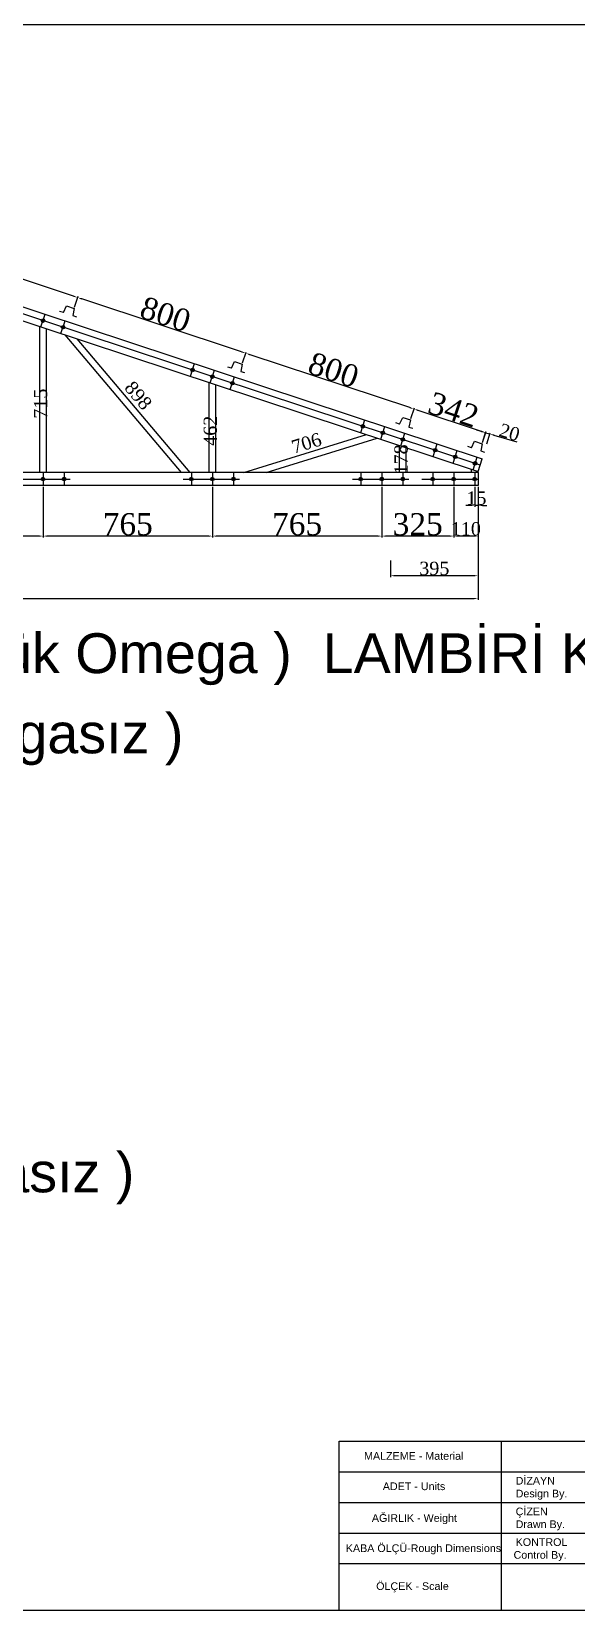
# Model space of a CAD drawing. Header units: millimetres. Extents: x 201962 to 221859, y -224854 to -197588.
# Drawn here: x 214684 to 217146, y -224854 to -217728 of the extents above; entities that cross this region are included whole.
import ezdxf

# ---------------------------------------------------------------- set-up
doc = ezdxf.new("R2010")
doc.units = ezdxf.units.MM
doc.header["$MEASUREMENT"] = 0
for name, color, linetype in [('1', 250, 'Continuous'), ('Block1', 255, 'Continuous'), ('DUVAR', 7, 'Continuous'), ('ÖLÇÜLENDİRME', 121, 'Continuous')]:
    doc.layers.add(name, color=color, linetype=linetype)
doc.styles.add('133', font='times.ttf')
doc.styles.get("Standard").update_dxf_attribs({"font": 'arial.ttf'})
doc.dimstyles.new('MAKAS', dxfattribs={"dimscale": 20, "dimtxt": 1.3, "dimasz": 1, "dimexe": 0.3, "dimexo": 0.3, "dimgap": 0.1, "dimtad": 1, "dimrnd": 1, "dimzin": 12, "dimdsep": 46, "dimlunit": 6, "dimtxsty": '133', "dimcen": 0.8, "dimdle": 0.0005, "dimclrd": 4, "dimclre": 6, "dimclrt": 2, "dimazin": 3, "dimtfac": 1, "dimtmove": 0, "dimatfit": 2, "dimldrblk": 'DOTSMALL', "dimfxl": 0, "dimtolj": 1, "dimtzin": 0, "dimarcsym": 0})
doc.dimstyles.new('makas 1', dxfattribs={"dimscale": 20, "dimtxt": 3, "dimasz": 1.2, "dimexe": 0.3, "dimexo": 0.3, "dimgap": 0.1, "dimtad": 1, "dimrnd": 1, "dimzin": 12, "dimdsep": 46, "dimlunit": 6, "dimtxsty": '133', "dimblk": 'NONE', "dimcen": 0.8, "dimdle": 0.0005, "dimse1": 1, "dimse2": 1, "dimsd1": 1, "dimsd2": 1, "dimclrd": 105, "dimclre": 42, "dimclrt": 2, "dimazin": 3, "dimtfac": 1, "dimtmove": 0, "dimatfit": 2, "dimldrblk": 'NONE', "dimfxl": 0, "dimtolj": 1, "dimtzin": 0, "dimarcsym": 0})

# ---------------------------------------------------------------- blocks, each defined once
blk = doc.blocks.new('*D10073')
at = {"layer": 'Defpoints', "color": 0}
for p in [(211001.5, -219919.5), (216701.5, -219881.5), (216701.5, -220286.7)]:
    blk.add_point(p, dxfattribs=at)
at = {"layer": 'ÖLÇÜLENDİRME', "color": 6, "lineweight": -2, "ltscale": 0.5}
for p, q in [((216701.5, -219887.5), (216701.5, -220292.7)), ((211001.5, -219925.5), (211001.5, -220292.7))]:
    blk.add_line(p, q, dxfattribs=at)
at = {"layer": 'ÖLÇÜLENDİRME', "color": 4, "lineweight": -2, "ltscale": 0.5}
blk.add_line((211021.5, -220286.7), (216681.5, -220286.7), dxfattribs=at)
at = {"layer": 'ÖLÇÜLENDİRME', "color": 4}
for points in [[(211021.5, -220283.4), (211021.5, -220290.1), (211001.5, -220286.7)], [(216681.5, -220290.1), (216681.5, -220283.4), (216701.5, -220286.7)]]:
    blk.add_solid(points, dxfattribs=at)
at = {"layer": 'ÖLÇÜLENDİRME', "color": 2, "insert": (213851.5, -220233.8), "char_height": 100, "attachment_point": 5, "style": '133'}
blk.add_mtext('\\A1;5.700', dxfattribs=at)
blk = doc.blocks.new('_DotSmall')
at = {"color": 0, "linetype": 'ByBlock', "const_width": 0.5}
blk.add_lwpolyline([(-0.0625, 0, 1), (0.0625, 0, 1)], format="xyb", close=True, dxfattribs=at)
blk = doc.blocks.new('*D10271')
at = {"layer": 'Defpoints', "color": 0}
for p in [(216686.5, -219777.1), (216701.5, -219777.1), (216686.5, -219866.1)]:
    blk.add_point(p, dxfattribs=at)
at = {"layer": 'ÖLÇÜLENDİRME', "color": 6, "lineweight": -2, "ltscale": 0.5}
for p, q in [((216686.5, -219783.1), (216686.5, -219872.1)), ((216701.5, -219783.1), (216701.5, -219872.1))]:
    blk.add_line(p, q, dxfattribs=at)
at = {"layer": 'ÖLÇÜLENDİRME', "color": 4, "lineweight": -2, "ltscale": 0.5}
for p, q in [((216666.5, -219866.1), (216646.5, -219866.1)), ((216701.5, -219866.1), (216686.5, -219866.1)), ((216721.5, -219866.1), (216741.5, -219866.1))]:
    blk.add_line(p, q, dxfattribs=at)
at = {"layer": 'ÖLÇÜLENDİRME', "color": 4}
for points in [[(216666.5, -219869.4), (216666.5, -219862.8), (216686.5, -219866.1)], [(216721.5, -219862.8), (216721.5, -219869.4), (216701.5, -219866.1)]]:
    blk.add_solid(points, dxfattribs=at)
at = {"layer": 'ÖLÇÜLENDİRME', "color": 2, "insert": (216694, -219833.6), "char_height": 60, "attachment_point": 5, "style": '133'}
blk.add_mtext('\\A1;15', dxfattribs=at)
blk = doc.blocks.new('*D10272')
at = {"layer": 'Defpoints', "color": 0}
for p in [(216591.5, -219777.1), (216701.5, -219777.1), (216591.5, -220004.7)]:
    blk.add_point(p, dxfattribs=at)
at = {"layer": 'ÖLÇÜLENDİRME', "color": 6, "lineweight": -2, "ltscale": 0.5}
for p, q in [((216591.5, -219783.1), (216591.5, -220010.7)), ((216701.5, -219783.1), (216701.5, -220010.7))]:
    blk.add_line(p, q, dxfattribs=at)
at = {"layer": 'ÖLÇÜLENDİRME', "color": 4, "lineweight": -2, "ltscale": 0.5}
blk.add_line((216681.5, -220004.7), (216611.5, -220004.7), dxfattribs=at)
at = {"layer": 'ÖLÇÜLENDİRME', "color": 4}
for points in [[(216611.5, -220001.4), (216611.5, -220008.1), (216591.5, -220004.7)], [(216681.5, -220008.1), (216681.5, -220001.4), (216701.5, -220004.7)]]:
    blk.add_solid(points, dxfattribs=at)
at = {"layer": 'ÖLÇÜLENDİRME', "color": 2, "insert": (216646.5, -219972.3), "char_height": 60, "attachment_point": 5, "style": '133'}
blk.add_mtext('\\A1;110', dxfattribs=at)
blk = doc.blocks.new('*D10273')
at = {"layer": 'Defpoints', "color": 0}
for p in [(216266.5, -219777.1), (216591.5, -219777.1), (216266.5, -220004.7)]:
    blk.add_point(p, dxfattribs=at)
at = {"layer": 'ÖLÇÜLENDİRME', "color": 6, "lineweight": -2, "ltscale": 0.5}
for p, q in [((216266.5, -219783.1), (216266.5, -220010.7)), ((216591.5, -219783.1), (216591.5, -220010.7))]:
    blk.add_line(p, q, dxfattribs=at)
at = {"layer": 'ÖLÇÜLENDİRME', "color": 4, "lineweight": -2, "ltscale": 0.5}
blk.add_line((216571.5, -220004.7), (216286.5, -220004.7), dxfattribs=at)
at = {"layer": 'ÖLÇÜLENDİRME', "color": 4}
for points in [[(216286.5, -220001.4), (216286.5, -220008.1), (216266.5, -220004.7)], [(216571.5, -220008.1), (216571.5, -220001.4), (216591.5, -220004.7)]]:
    blk.add_solid(points, dxfattribs=at)
at = {"layer": 'ÖLÇÜLENDİRME', "color": 2, "insert": (216429, -219952), "char_height": 100, "attachment_point": 5, "style": '133'}
blk.add_mtext('\\A1;325', dxfattribs=at)
blk = doc.blocks.new('*D10274')
at = {"layer": 'Defpoints', "color": 0}
for p in [(215501.5, -219777.1), (216266.5, -219777.1), (215501.5, -220004.7)]:
    blk.add_point(p, dxfattribs=at)
at = {"layer": 'ÖLÇÜLENDİRME', "color": 6, "lineweight": -2, "ltscale": 0.5}
for p, q in [((215501.5, -219783.1), (215501.5, -220010.7)), ((216266.5, -219783.1), (216266.5, -220010.7))]:
    blk.add_line(p, q, dxfattribs=at)
at = {"layer": 'ÖLÇÜLENDİRME', "color": 4, "lineweight": -2, "ltscale": 0.5}
blk.add_line((216246.5, -220004.7), (215521.5, -220004.7), dxfattribs=at)
at = {"layer": 'ÖLÇÜLENDİRME', "color": 4}
for points in [[(215521.5, -220001.4), (215521.5, -220008.1), (215501.5, -220004.7)], [(216246.5, -220008.1), (216246.5, -220001.4), (216266.5, -220004.7)]]:
    blk.add_solid(points, dxfattribs=at)
at = {"layer": 'ÖLÇÜLENDİRME', "color": 2, "insert": (215884, -219951.8), "char_height": 100, "attachment_point": 5, "style": '133'}
blk.add_mtext('\\A1;765', dxfattribs=at)
blk = doc.blocks.new('*D10275')
at = {"layer": 'Defpoints', "color": 0}
for p in [(214736.5, -219777.1), (215501.5, -219777.1), (214736.5, -220004.7)]:
    blk.add_point(p, dxfattribs=at)
at = {"layer": 'ÖLÇÜLENDİRME', "color": 6, "lineweight": -2, "ltscale": 0.5}
for p, q in [((214736.5, -219783.1), (214736.5, -220010.7)), ((215501.5, -219783.1), (215501.5, -220010.7))]:
    blk.add_line(p, q, dxfattribs=at)
at = {"layer": 'ÖLÇÜLENDİRME', "color": 4, "lineweight": -2, "ltscale": 0.5}
blk.add_line((215481.5, -220004.7), (214756.5, -220004.7), dxfattribs=at)
at = {"layer": 'ÖLÇÜLENDİRME', "color": 4}
for points in [[(214756.5, -220001.4), (214756.5, -220008.1), (214736.5, -220004.7)], [(215481.5, -220008.1), (215481.5, -220001.4), (215501.5, -220004.7)]]:
    blk.add_solid(points, dxfattribs=at)
at = {"layer": 'ÖLÇÜLENDİRME', "color": 2, "insert": (215119, -219951.8), "char_height": 100, "attachment_point": 5, "style": '133'}
blk.add_mtext('\\A1;765', dxfattribs=at)
blk = doc.blocks.new('*D10276')
at = {"layer": 'Defpoints', "color": 0}
for p in [(213971.5, -219777.1), (214736.5, -219777.1), (213971.5, -220004.7)]:
    blk.add_point(p, dxfattribs=at)
at = {"layer": 'ÖLÇÜLENDİRME', "color": 6, "lineweight": -2, "ltscale": 0.5}
for p, q in [((213971.5, -219783.1), (213971.5, -220010.7)), ((214736.5, -219783.1), (214736.5, -220010.7))]:
    blk.add_line(p, q, dxfattribs=at)
at = {"layer": 'ÖLÇÜLENDİRME', "color": 4, "lineweight": -2, "ltscale": 0.5}
blk.add_line((214716.5, -220004.7), (213991.5, -220004.7), dxfattribs=at)
at = {"layer": 'ÖLÇÜLENDİRME', "color": 4}
for points in [[(213991.5, -220001.4), (213991.5, -220008.1), (213971.5, -220004.7)], [(214716.5, -220008.1), (214716.5, -220001.4), (214736.5, -220004.7)]]:
    blk.add_solid(points, dxfattribs=at)
at = {"layer": 'ÖLÇÜLENDİRME', "color": 2, "insert": (214354, -219951.8), "char_height": 100, "attachment_point": 5, "style": '133'}
blk.add_mtext('\\A1;765', dxfattribs=at)
blk = doc.blocks.new('*D10277')
at = {"layer": 'Defpoints', "color": 0}
for p in [(216306.5, -220109.1), (216701.5, -220109.1), (216306.5, -220183.6)]:
    blk.add_point(p, dxfattribs=at)
at = {"layer": 'ÖLÇÜLENDİRME', "color": 6, "lineweight": -2, "ltscale": 0.5}
for p, q in [((216306.5, -220115.1), (216306.5, -220189.6)), ((216701.5, -220115.1), (216701.5, -220189.6))]:
    blk.add_line(p, q, dxfattribs=at)
at = {"layer": 'ÖLÇÜLENDİRME', "color": 4, "lineweight": -2, "ltscale": 0.5}
blk.add_line((216681.5, -220183.6), (216326.5, -220183.6), dxfattribs=at)
at = {"layer": 'ÖLÇÜLENDİRME', "color": 4}
for points in [[(216326.5, -220180.2), (216326.5, -220186.9), (216306.5, -220183.6)], [(216681.5, -220186.9), (216681.5, -220180.2), (216701.5, -220183.6)]]:
    blk.add_solid(points, dxfattribs=at)
at = {"layer": 'ÖLÇÜLENDİRME', "color": 2, "insert": (216504, -220151), "char_height": 60, "attachment_point": 5, "style": '133'}
blk.add_mtext('\\A1;395', dxfattribs=at)
blk = doc.blocks.new('*D10278')
at = {"layer": 'Defpoints', "color": 0}
for p in [(216335.9, -219569.6), (216335.9, -219747.9), (216386.6, -219747.9)]:
    blk.add_point(p, dxfattribs=at)
at = {"layer": 'Block1', "color": 2, "insert": (216354.1, -219658.7), "char_height": 60, "attachment_point": 5, "rotation": 90, "style": '133'}
blk.add_mtext('\\A1;178', dxfattribs=at)
blk = doc.blocks.new('_None')
blk = doc.blocks.new('*D10279')
at = {"layer": 'Defpoints', "color": 0}
for p in [(216285.7, -219551.8), (215598.6, -219720.3), (215610.9, -219759.9)]:
    blk.add_point(p, dxfattribs=at)
at = {"layer": 'Block1', "color": 2, "insert": (215926.4, -219585.1), "char_height": 60, "attachment_point": 5, "rotation": 17.14304, "style": '133'}
blk.add_mtext('\\A1;706', dxfattribs=at)
blk = doc.blocks.new('*D10280')
at = {"layer": 'Defpoints', "color": 0}
for p in [(215480.7, -219298.3), (215524.8, -219298.3), (215480.7, -219760.7)]:
    blk.add_point(p, dxfattribs=at)
at = {"layer": 'Block1', "color": 2, "insert": (215492.4, -219529.5), "char_height": 60, "attachment_point": 5, "rotation": 90, "style": '133'}
blk.add_mtext('\\A1;462', dxfattribs=at)
blk = doc.blocks.new('*D10281')
at = {"layer": 'Defpoints', "color": 0}
for p in [(214851.7, -219048.5), (214817.1, -219077.8), (215396.9, -219763.1)]:
    blk.add_point(p, dxfattribs=at)
at = {"layer": 'Block1', "color": 2, "insert": (215166.5, -219370.1), "char_height": 60, "attachment_point": 5, "rotation": 310.23295, "style": '133'}
blk.add_mtext('\\A1;898', dxfattribs=at)
blk = doc.blocks.new('*D10282')
at = {"layer": 'Defpoints', "color": 0}
for p in [(214707.7, -219049.6), (214707.7, -219764.7), (214758, -219764.7)]:
    blk.add_point(p, dxfattribs=at)
at = {"layer": 'Block1', "color": 2, "insert": (214725.5, -219407.2), "char_height": 60, "attachment_point": 5, "rotation": 90, "style": '133'}
blk.add_mtext('\\A1;715', dxfattribs=at)
blk = doc.blocks.new('*D10296')
at = {"layer": 'Defpoints', "color": 0}
for p in [(216754.2, -219543.7), (216720.3, -219587.6), (216739.5, -219593.3)]:
    blk.add_point(p, dxfattribs=at)
at = {"layer": 'ÖLÇÜLENDİRME', "color": 4, "lineweight": -2, "ltscale": 0.5}
for p, q in [((216715.8, -219532.4), (216696.6, -219526.7)), ((216735, -219538.1), (216754.2, -219543.7)), ((216773.3, -219549.4), (216876.5, -219579.9))]:
    blk.add_line(p, q, dxfattribs=at)
at = {"layer": 'ÖLÇÜLENDİRME', "color": 6, "lineweight": -2, "ltscale": 0.5}
for p, q in [((216722, -219581.9), (216736.7, -219532.3)), ((216741.2, -219587.6), (216755.9, -219538))]:
    blk.add_line(p, q, dxfattribs=at)
at = {"layer": 'ÖLÇÜLENDİRME', "color": 4}
for points in [[(216714.9, -219535.6), (216716.8, -219529.2), (216735, -219538.1)], [(216774.3, -219546.2), (216772.4, -219552.6), (216754.2, -219543.7)]]:
    blk.add_solid(points, dxfattribs=at)
at = {"layer": 'ÖLÇÜLENDİRME', "color": 2, "insert": (216843.7, -219536.4), "char_height": 60, "attachment_point": 5, "rotation": 343.51056, "style": '133'}
blk.add_mtext('\\A1;20', dxfattribs=at)
blk = doc.blocks.new('omega')
at = {"layer": 'Block1', "color": 1}
for p, q in [((32355.1, 6698), (32337.8, 6703.1)), ((32355.1, 6698), (32368.3, 6728.5)), ((32368.3, 6728.5), (32402.8, 6718.3)), ((32402.8, 6718.3), (32397.3, 6685.5)), ((32397.3, 6685.5), (32414.5, 6680.4))]:
    blk.add_line(p, q, dxfattribs=at)
blk = doc.blocks.new('*D10345')
at = {"layer": 'Defpoints', "color": 0}
for p in [(216395.7, -219480.1), (216411.9, -219431.1), (216720.3, -219587.6)]:
    blk.add_point(p, dxfattribs=at)
at = {"layer": 'ÖLÇÜLENDİRME', "color": 6, "lineweight": -2, "ltscale": 0.5}
for p, q in [((216397.5, -219474.4), (216413.8, -219425.4)), ((216722.2, -219582), (216738.5, -219532.9))]:
    blk.add_line(p, q, dxfattribs=at)
at = {"layer": 'ÖLÇÜLENDİRME', "color": 4, "lineweight": -2, "ltscale": 0.5}
blk.add_line((216717.6, -219532.3), (216430.9, -219437.4), dxfattribs=at)
at = {"layer": 'ÖLÇÜLENDİRME', "color": 4}
for points in [[(216431.9, -219434.2), (216429.8, -219440.5), (216411.9, -219431.1)], [(216716.5, -219535.5), (216718.6, -219529.1), (216736.6, -219538.6)]]:
    blk.add_solid(points, dxfattribs=at)
at = {"layer": 'ÖLÇÜLENDİRME', "color": 2, "insert": (216590.8, -219434.7), "char_height": 100, "attachment_point": 5, "rotation": 341.67935, "style": '133'}
blk.add_mtext('\\A1;342', dxfattribs=at)
blk = doc.blocks.new('*D10346')
at = {"layer": 'Defpoints', "color": 0}
for p in [(215652.5, -219179.6), (215636.2, -219228.7), (216395.7, -219480.1)]:
    blk.add_point(p, dxfattribs=at)
at = {"layer": 'ÖLÇÜLENDİRME', "color": 6, "lineweight": -2, "ltscale": 0.5}
for p, q in [((215638.1, -219223), (215654.3, -219173.9)), ((216397.5, -219474.4), (216413.8, -219425.4))]:
    blk.add_line(p, q, dxfattribs=at)
at = {"layer": 'ÖLÇÜLENDİRME', "color": 4, "lineweight": -2, "ltscale": 0.5}
blk.add_line((216392.9, -219424.8), (215671.4, -219185.9), dxfattribs=at)
at = {"layer": 'ÖLÇÜLENDİRME', "color": 4}
for points in [[(215672.5, -219182.7), (215670.4, -219189.1), (215652.5, -219179.6)], [(216391.9, -219428), (216394, -219421.6), (216411.9, -219431.1)]]:
    blk.add_solid(points, dxfattribs=at)
at = {"layer": 'ÖLÇÜLENDİRME', "color": 2, "insert": (216048.8, -219255.3), "char_height": 100, "attachment_point": 5, "rotation": 341.67935, "style": '133'}
blk.add_mtext('\\A1;800', dxfattribs=at)
blk = doc.blocks.new('*D10347')
at = {"layer": 'Defpoints', "color": 0}
for p in [(214876.8, -218977.2), (214893, -218928.1), (215636.2, -219228.7)]:
    blk.add_point(p, dxfattribs=at)
at = {"layer": 'ÖLÇÜLENDİRME', "color": 6, "lineweight": -2, "ltscale": 0.5}
for p, q in [((214878.6, -218971.5), (214894.9, -218922.4)), ((215638.1, -219223), (215654.3, -219173.9))]:
    blk.add_line(p, q, dxfattribs=at)
at = {"layer": 'ÖLÇÜLENDİRME', "color": 4, "lineweight": -2, "ltscale": 0.5}
blk.add_line((215633.5, -219173.3), (214912, -218934.4), dxfattribs=at)
at = {"layer": 'ÖLÇÜLENDİRME', "color": 4}
for points in [[(214913, -218931.3), (214910.9, -218937.6), (214893, -218928.1)], [(215632.4, -219176.5), (215634.5, -219170.2), (215652.5, -219179.6)]]:
    blk.add_solid(points, dxfattribs=at)
at = {"layer": 'ÖLÇÜLENDİRME', "color": 2, "insert": (215289.3, -219003.8), "char_height": 100, "attachment_point": 5, "rotation": 341.67935, "style": '133'}
blk.add_mtext('\\A1;800', dxfattribs=at)
blk = doc.blocks.new('*D10348')
at = {"layer": 'Defpoints', "color": 0}
for p in [(214031.1, -218697.2), (214047.3, -218648.1), (214876.8, -218977.2)]:
    blk.add_point(p, dxfattribs=at)
at = {"layer": 'ÖLÇÜLENDİRME', "color": 6, "lineweight": -2, "ltscale": 0.5}
for p, q in [((214033, -218691.5), (214049.2, -218642.4)), ((214878.6, -218971.5), (214894.9, -218922.4))]:
    blk.add_line(p, q, dxfattribs=at)
at = {"layer": 'ÖLÇÜLENDİRME', "color": 4, "lineweight": -2, "ltscale": 0.5}
blk.add_line((214874, -218921.9), (214066.3, -218654.4), dxfattribs=at)
at = {"layer": 'ÖLÇÜLENDİRME', "color": 4}
for points in [[(214067.4, -218651.2), (214065.3, -218657.6), (214047.3, -218648.1)], [(214873, -218925), (214875.1, -218918.7), (214893, -218928.1)]]:
    blk.add_solid(points, dxfattribs=at)
at = {"layer": 'ÖLÇÜLENDİRME', "color": 2, "insert": (214486.8, -218737.9), "char_height": 100, "attachment_point": 5, "rotation": 341.67935, "style": '133'}
blk.add_mtext('\\A1;891', dxfattribs=at)

msp = doc.modelspace()

# ---------------------------------------------------------------- linework, layer by layer
at = {"linetype": 'Continuous', "lineweight": 25}
msp.add_line((220819.065, -224643.862), (216074.239, -224643.862), dxfattribs=at)
at = {"color": 2}
for points in [[(209922.706, -217695.739), (220819.065, -217695.739), (220819.065, -224854.068), (209922.706, -224854.068)], [(216074.239, -224089.872), (220819.065, -224089.872), (220819.065, -224854.068), (216074.239, -224854.068)]]:
    msp.add_lwpolyline(points, close=True, dxfattribs=at)
at = {"layer": '1', "color": 7, "linetype": 'Continuous', "lineweight": 25, "ltscale": 1}
msp.add_line((216807.122, -224854.068), (216807.122, -224089.872), dxfattribs=at)
at = {"layer": '1', "color": 255, "linetype": 'Continuous', "lineweight": 25, "ltscale": 1, "flags": 128}
for points in [[(216074.239, -224228.369), (217251.469, -224228.369), (218215.033, -224228.369), (218607.591, -224228.369), (219485.384, -224228.369)], [(216074.239, -224366.867), (217251.469, -224366.867), (218215.033, -224366.867), (218607.591, -224366.867), (219485.384, -224366.867)], [(216074.239, -224505.364), (217251.469, -224505.364), (218215.033, -224505.364), (218607.591, -224505.364), (219485.384, -224505.364)]]:
    msp.add_lwpolyline(points, dxfattribs=at)
at = {"layer": 'Block1', "color": 1}
for p, q in [((213851.472, -218771.302), (216701.472, -219712.705)), ((213870.291, -218714.33), (216720.277, -219655.728)), ((216671.472, -219717.114), (216671.472, -219702.795)), ((216701.472, -219717.114), (213851.472, -219717.114)), ((216701.472, -219777.114), (213851.472, -219777.114)), ((216701.472, -219717.114), (216701.472, -219712.658)), ((216701.472, -219717.114), (216701.472, -219777.114))]:
    msp.add_line(p, q, dxfattribs=at)
at = {"layer": 'Block1', "color": 2}
for p, q in [((214736.473, -219717.114), (214736.473, -219777.114)), ((214831.473, -219717.114), (214831.473, -219777.114)), ((215406.473, -219717.114), (215406.473, -219777.114)), ((215501.473, -219717.114), (215501.473, -219777.114)), ((215596.473, -219717.114), (215596.473, -219777.114)), ((216171.472, -219717.114), (216171.472, -219777.114)), ((216266.472, -219717.114), (216266.472, -219777.114)), ((216361.472, -219717.114), (216361.472, -219777.114)), ((216496.472, -219717.114), (216496.472, -219777.114)), ((216591.472, -219717.114), (216591.472, -219777.114)), ((216686.472, -219717.114), (216686.472, -219777.114))]:
    msp.add_line(p, q, dxfattribs=at)
at = {"layer": 'Block1', "color": 1}
for centre, radius in [((214736.473, -219032.024), 8), ((214736.473, -219032.024), 4), ((214826.68, -219061.821), 8), ((214826.68, -219061.821), 4), ((215411.267, -219254.907), 8), ((215411.267, -219254.907), 4), ((215501.473, -219284.704), 8), ((215501.473, -219284.704), 4), ((215591.679, -219314.5), 8), ((215591.679, -219314.5), 4), ((216181.06, -219509.168), 8), ((216181.06, -219509.168), 4), ((216271.266, -219538.965), 8), ((216271.266, -219538.965), 4), ((216361.472, -219568.762), 8), ((216361.472, -219568.762), 4), ((216507.68, -219617.051), 8), ((216507.68, -219617.051), 4), ((216597.887, -219646.847), 8), ((216597.887, -219646.847), 4), ((216688.093, -219676.644), 8), ((216688.093, -219676.644), 4), ((214736.473, -219747.114), 8), ((214736.473, -219747.114), 4), ((214831.473, -219747.114), 8), ((214831.473, -219747.114), 4), ((215406.473, -219747.114), 8), ((215406.473, -219747.114), 4), ((215501.473, -219747.114), 8), ((215501.473, -219747.114), 4), ((215596.473, -219747.114), 8), ((215596.473, -219747.114), 4), ((216171.472, -219747.114), 8), ((216171.472, -219747.114), 4), ((216266.472, -219747.114), 8), ((216266.472, -219747.114), 4), ((216361.472, -219747.114), 8), ((216361.472, -219747.114), 4), ((216496.472, -219747.114), 8), ((216496.472, -219747.114), 4), ((216591.472, -219747.114), 8), ((216591.472, -219747.114), 4), ((216686.472, -219747.114), 8), ((216686.472, -219747.114), 4)]:
    msp.add_circle(centre, radius, dxfattribs=at)
at = {"layer": 'DUVAR', "color": 1}
for p, q in [((214721.473, -219717.114), (214721.473, -219058.678)), ((214751.473, -219717.114), (214751.473, -219068.587)), ((215361.443, -219717.114), (214836.525, -219096.682)), ((215400.74, -219717.114), (214891.063, -219114.696)), ((215486.473, -219717.114), (215486.473, -219311.37)), ((215516.473, -219717.114), (215516.473, -219321.279)), ((215642.84, -219717.114), (216197.168, -219546.124)), ((215744.618, -219717.114), (216246.316, -219562.359)), ((216346.472, -219717.114), (216346.472, -219595.442)), ((216376.472, -219717.114), (216376.472, -219605.352)), ((216701.472, -219712.658), (216720.291, -219655.685)), ((216701.472, -219777.114), (213851.472, -219777.114))]:
    msp.add_line(p, q, dxfattribs=at)
at = {"layer": 'ÖLÇÜLENDİRME', "color": 2, "ltscale": 0.5}
for p, q in [((216710.882, -219684.172), (213860.882, -218742.816)), ((214727.064, -219060.51), (214745.883, -219003.538)), ((214817.27, -219090.307), (214836.089, -219033.334)), ((215401.857, -219283.393), (215420.676, -219226.421)), ((215492.063, -219313.19), (215510.882, -219256.217)), ((215582.27, -219342.986), (215601.088, -219286.014)), ((216171.65, -219537.655), (216190.469, -219480.682)), ((216261.857, -219567.451), (216280.676, -219510.479)), ((216352.063, -219597.248), (216370.882, -219540.275)), ((216498.271, -219645.537), (216517.09, -219588.565)), ((216588.477, -219675.334), (216607.296, -219618.361)), ((216678.683, -219705.13), (216697.502, -219648.158)), ((214604.602, -219747.114), (214858.387, -219747.114)), ((215369.602, -219747.114), (215623.387, -219747.114)), ((216134.601, -219747.114), (216388.386, -219747.114)), ((216447.688, -219747.114), (216701.472, -219747.114))]:
    msp.add_line(p, q, dxfattribs=at)

# ---------------------------------------------------------------- block references
at = {"layer": 'Block1', "color": 1, "rotation": 358.2352169087969}
for p in [(182282.383, -224694.384), (183041.833, -224945.851), (183801.282, -225197.319), (184125.947, -225304.822)]:
    msp.add_blockref('omega', p, dxfattribs=at)

# ---------------------------------------------------------------- texts
at = {"layer": '1', "color": 0, "lineweight": 25}
for s, p in [('MALZEME - Material', (216186.5, -224174.07)), ('DİZAYN', (216871.356, -224286.077)), ('ADET - Units', (216271.221, -224311.057)), ('Design By.', (216871.356, -224343.784)), ('AĞIRLIK - Weight', (216221.724, -224454.285)), ('ÇİZEN', (216871.356, -224424.574)), ('Drawn By.', (216871.356, -224482.282)), ('KABA ÖLÇÜ-Rough Dimensions', (216104.142, -224590.417)), ('KONTROL', (216871.356, -224563.072)), ('Control By.', (216861.946, -224620.779)), ('ÖLÇEK - Scale', (216241.282, -224761.745))]:
    msp.add_text(s, height=34.6244, dxfattribs=at).set_placement(p)
at = {"layer": 'ÖLÇÜLENDİRME', "color": 2, "char_height": 180, "width": 11477.02618, "attachment_point": 1}
for s, insert in [("Cumba Baş Makas 3 ad.  ( 100'lük Omega )  LAMBİRİ KAPLANACAK", (210976.813, -220443.478)), ('Cumba Orta Makas 3 ad.  ( Omegasız )', (210969.145, -220805.179)), ('Yavru Makas 3 ad.  ( Omegasız )', (211460.103, -222786.756))]:
    msp.add_mtext(s, dxfattribs=dict(at, insert=insert))

# ---------------------------------------------------------------- dimensions: what is measured, and where the dimension line sits
at = {"layer": 'Block1', "color": 1}
for p1, p2, distance, picture, middle in [((214707.69, -219049.614), (214707.69, -219764.703), 50.347, '*D10282', (214725.496, -219407.158)), ((215396.878, -219763.104), (214817.085, -219077.811), -45.391, '*D10281', (215166.477, -219370.122)), ((215480.685, -219760.706), (215480.685, -219298.296), -44.129, '*D10280', (215492.364, -219529.501)), ((216285.658, -219551.757), (215610.864, -219759.906), -41.485, '*D10279', (215926.441, -219585.095)), ((216335.887, -219569.561), (216335.887, -219747.913), 50.751, '*D10278', (216354.097, -219658.737))]:
    dim = msp.add_aligned_dim(p1=p1, p2=p2, distance=distance, dimstyle='makas 1', override={"dimtxt": 3}, dxfattribs=at)
    dim.commit()
    dim.dimension.update_dxf_attribs({"geometry": picture, "text_midpoint": middle})
at = {"layer": 'ÖLÇÜLENDİRME', "color": 1, "ltscale": 0.5}
for p1, p2, distance, override, picture, middle in [((214876.76, -218977.209), (214031.08, -218697.189), -51.691, {"dimtxt": 5, "dimdle": 1}, '*D10348', (214486.797, -218737.909)), ((215636.21, -219228.677), (214876.76, -218977.209), -51.691, {"dimtxt": 5, "dimdle": 1}, '*D10347', (215289.314, -219003.796)), ((216395.659, -219480.145), (215636.21, -219228.677), -51.691, {"dimtxt": 5, "dimdle": 1}, '*D10346', (216048.764, -219255.263)), ((216720.324, -219587.647), (216395.659, -219480.145), -51.691, {"dimtxt": 5, "dimdle": 1}, '*D10345', (216590.821, -219434.748)), ((216720.324, -219587.647), (216739.477, -219593.317), 51.717, {"dimtxt": 3}, '*D10296', (216843.694, -219536.388))]:
    dim = msp.add_aligned_dim(p1=p1, p2=p2, distance=distance, dimstyle='MAKAS', override=override, dxfattribs=at)
    dim.commit()
    dim.dimension.update_dxf_attribs({"geometry": picture, "text_midpoint": middle})
for base, p1, p2, override, picture, middle in [((213971.474, -220004.735), (214736.473, -219777.114), (213971.474, -219777.114), {"dimtxt": 5, "dimdle": 1}, '*D10276', (214353.974, -219951.834)), ((214736.473, -220004.735), (215501.473, -219777.114), (214736.473, -219777.114), {"dimtxt": 5, "dimdle": 1}, '*D10275', (215118.973, -219951.834)), ((215501.473, -220004.735), (216266.472, -219777.114), (215501.473, -219777.114), {"dimtxt": 5, "dimdle": 1}, '*D10274', (215883.973, -219951.834)), ((216266.472, -220004.735), (216591.472, -219777.114), (216266.472, -219777.114), {"dimtxt": 5, "dimdle": 1}, '*D10273', (216428.972, -219951.984)), ((216306.472, -220183.572), (216701.472, -220109.14), (216306.472, -220109.14), {"dimtxt": 3}, '*D10277', (216503.972, -220151.031))]:
    dim = msp.add_linear_dim(base=base, p1=p1, p2=p2, angle=180, dimstyle='MAKAS', override=override, dxfattribs=at)
    dim.commit()
    dim.dimension.update_dxf_attribs({"geometry": picture, "text_midpoint": middle})
for base, p2, picture, middle in [((216591.472, -220004.735), (216591.472, -219777.114), '*D10272', (216646.472, -220004.735)), ((216686.472, -219866.091), (216686.472, -219777.114), '*D10271', (216693.972, -219866.091))]:
    dim = msp.add_linear_dim(base=base, p1=(216701.472, -219777.114), p2=p2, angle=180, dimstyle='MAKAS', override={"dimtxt": 3}, dxfattribs=at)
    dim.commit()
    dim.dimension.update_dxf_attribs({"geometry": picture, "text_midpoint": middle, "dimtype": 160})
dim = msp.add_linear_dim(base=(216701.472, -220286.734), p1=(211001.472, -219919.545), p2=(216701.472, -219881.465), dimstyle='MAKAS', override={"dimtxt": 5, "dimdle": 1}, dxfattribs=at)
dim.commit()
dim.dimension.update_dxf_attribs({"geometry": '*D10073', "text_midpoint": (213851.472, -220233.833)})

doc.saveas('drawing.dxf')
